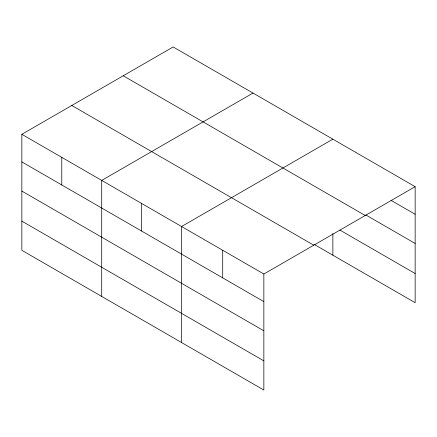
<?xml version="1.0" encoding="UTF-8"?>
<svg xmlns="http://www.w3.org/2000/svg" width="437" height="437" viewBox="0 0 437 437"><rect width="100%" height="100%" fill="white"/><g stroke="black" fill="none" stroke-linecap="round" stroke-linejoin="round"><path stroke-width="0.66" d="M21.85 134.306L263.85 274.026L263.85 390.044L21.85 250.325L21.85 134.306L173.15 46.956L415.15 186.675L415.15 302.694L314.077 244.338M253.012 93.065L101.712 180.415L101.712 296.433M332.868 139.168L181.568 226.519L181.568 342.542M263.85 274.026L415.15 186.675M391.055 200.365L415.15 214.277M365.78 214.949L415.15 243.453M123.223 75.781L365.223 215.501M339.92 230.081L415.15 273.513M71.777 105.481L313.777 245.201M21.85 161.909L263.85 301.628M21.85 191.089L263.85 330.804M21.85 221.149L263.85 360.869M332.868 233.473L332.868 255.186M222.712 250.275L222.712 277.877M141.637 203.467L141.637 231.069M61.781 157.364L61.781 184.966"/></g></svg>
